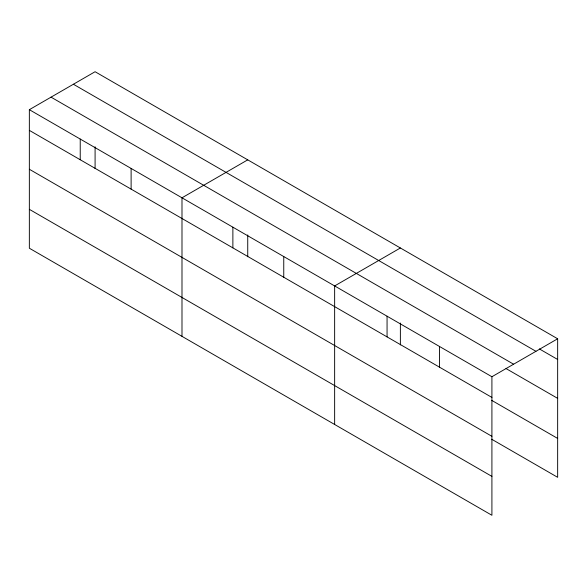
<?xml version="1.0" encoding="UTF-8"?>
<svg xmlns="http://www.w3.org/2000/svg" width="587" height="587" viewBox="0 0 587 587"><rect width="100%" height="100%" fill="white"/><g stroke="black" fill="none" stroke-linecap="round" stroke-linejoin="round"><path stroke-width="0.88" d="M491.913 436.317L491.913 376.737L29.35 109.681L29.35 248.22L491.913 515.276L491.913 436.317L29.35 169.261M491.723 439.259L557.65 477.319L557.65 338.78L95.087 71.724L29.35 109.681M247.736 159.855L181.992 197.804L181.992 336.351M400.378 247.985L334.641 285.935L334.641 424.474M491.913 376.737L557.65 338.78M539.38 348.927L557.65 359.471M73.397 84.249L535.953 351.305M51.047 97.156L513.603 364.211M506.023 368.555L557.65 398.36M29.35 130.373L491.913 397.428M491.723 400.371L557.65 438.43M29.35 209.332L491.913 476.387M439.487 346.469L439.487 367.161M400.378 323.041L400.378 344.899M387.06 316.202L387.06 336.894M283.756 256.563L283.756 277.255M247.736 234.917L247.736 256.768M232.878 227.184L232.878 247.875M131.114 168.432L131.114 189.124M95.087 146.787L95.087 168.645M80.228 139.053L80.228 159.745"/></g></svg>
